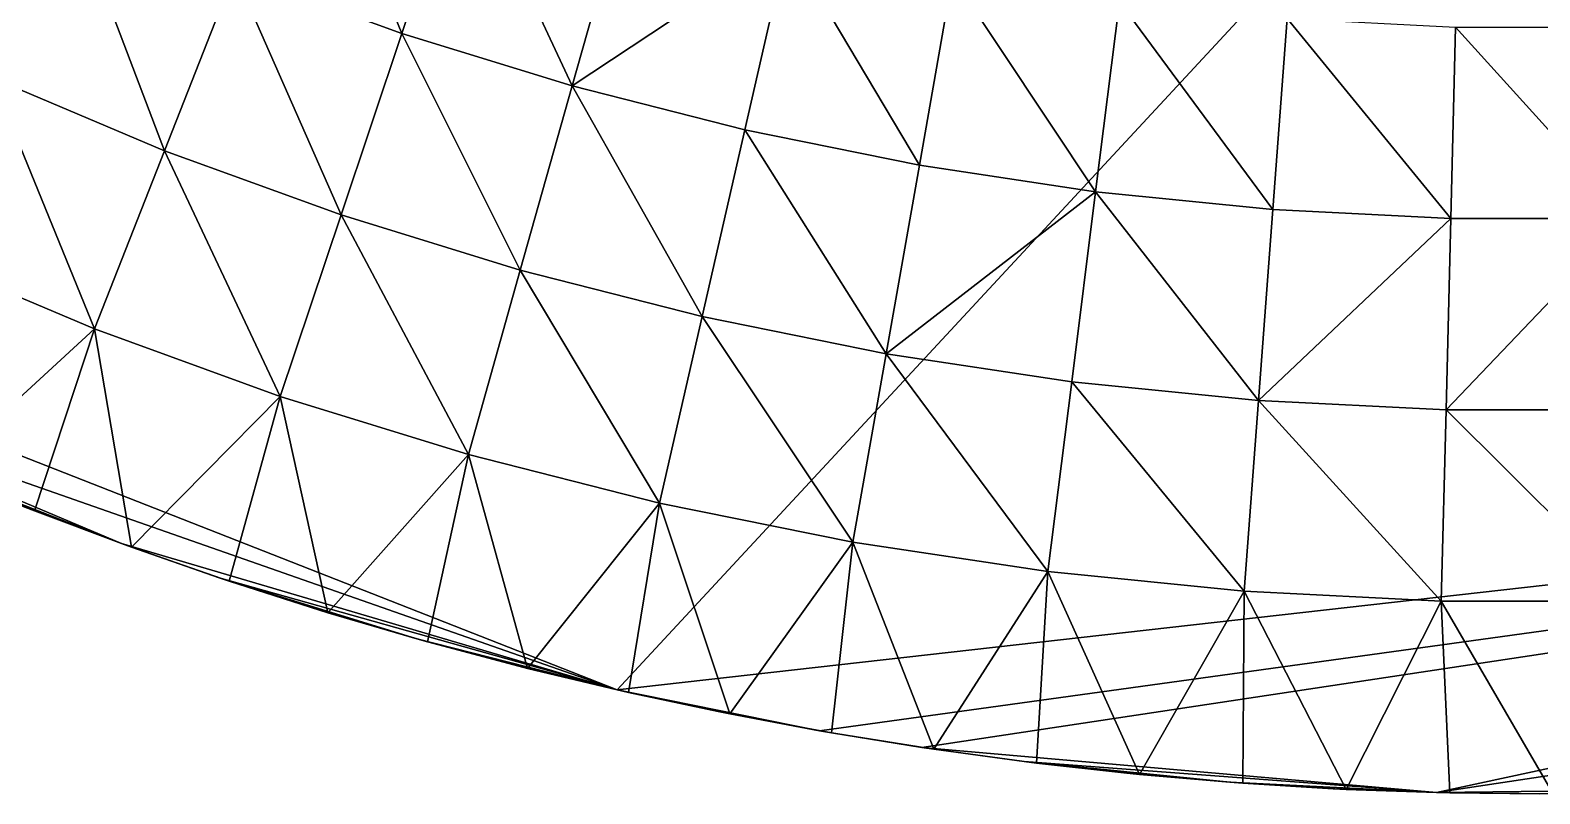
# Model space of a CAD drawing. Header units: millimetres. Extents: x -3250 to 5350, y -3250 to 3250.
# Drawn here: x -1183 to 0, y -3250 to -2652 of the extents above; entities that cross this region are included whole.
import ezdxf

# ---------------------------------------------------------------- set-up
doc = ezdxf.new("R2010")
doc.units = ezdxf.units.MM
doc.header["$MEASUREMENT"] = 0
doc.layers.add('MESH_3D', color=2, linetype='CONTINUOUS')

msp = doc.modelspace()

# ---------------------------------------------------------------- linework, layer by layer
at = {"layer": 'MESH_3D'}
for points in [[(3105.6, 958, 32500), (-1962.4, -2590.7, 32500), (-1625, -2814.6, 32500)], [(3105.6, 958, 32500), (-1625, -2814.6, 32500), (-723.2, -3168.5, 32500)], [(3105.6, 958, 32500), (-723.2, -3168.5, 32500), (1410.1, -2928.1, 32500)], [(-891.8, -2654.2, 24400), (-1023, -2606.4, 24400), (-968.2, -2466.8, 24200)], [(-891.8, -2654.2, 24400), (-968.2, -2466.8, 24200), (-844, -2512, 24200)], [(-1213.3, -2688.9, 24600), (-1277.4, -2491.6, 24400), (-1151.6, -2552.2, 24400)], [(-758.4, -2695.3, 24400), (-891.8, -2654.2, 24400), (-844, -2512, 24200)], [(-758.4, -2695.3, 24400), (-844, -2512, 24200), (-717.7, -2551, 24200)], [(-1077.8, -2746.1, 24600), (-1213.3, -2688.9, 24600), (-1151.6, -2552.2, 24400)], [(-1077.8, -2746.1, 24600), (-1151.6, -2552.2, 24400), (-1023, -2606.4, 24400)], [(-758.4, -2695.3, 24400), (-717.7, -2551, 24200), (-589.7, -2583.6, 24200)], [(-623.1, -2729.8, 24400), (-758.4, -2695.3, 24400), (-589.7, -2583.6, 24200)], [(-486.2, -2757.5, 24400), (-623.1, -2729.8, 24400), (-589.7, -2583.6, 24200)], [(-486.2, -2757.5, 24400), (-589.7, -2583.6, 24200), (-460.2, -2609.7, 24200)], [(-939.5, -2796.4, 24600), (-1077.8, -2746.1, 24600), (-1023, -2606.4, 24400)], [(-939.5, -2796.4, 24600), (-1023, -2606.4, 24400), (-891.8, -2654.2, 24400)], [(-348.2, -2778.3, 24400), (-486.2, -2757.5, 24400), (-460.2, -2609.7, 24200)], [(-348.2, -2778.3, 24400), (-460.2, -2609.7, 24200), (-329.5, -2629.4, 24200)], [(-209.2, -2792.2, 24400), (-348.2, -2778.3, 24400), (-329.5, -2629.4, 24200)], [(-209.2, -2792.2, 24400), (-329.5, -2629.4, 24200), (-198, -2642.6, 24200)], [(-69.8, -2799.1, 24400), (-209.2, -2792.2, 24400), (-198, -2642.6, 24200)], [(-69.8, -2799.1, 24400), (-198, -2642.6, 24200), (-66.1, -2649.2, 24200)], [(69.8, -2799.1, 24400), (-69.8, -2799.1, 24400), (-66.1, -2649.2, 24200)], [(69.8, -2799.1, 24400), (-66.1, -2649.2, 24200), (66.1, -2649.2, 24200)], [(-799, -2839.7, 24600), (-939.5, -2796.4, 24600), (-891.8, -2654.2, 24400)], [(-799, -2839.7, 24600), (-891.8, -2654.2, 24400), (-758.4, -2695.3, 24400)], [(-1132.6, -2885.7, 24800), (-1275, -2825.7, 24800), (-1213.3, -2688.9, 24600)], [(-1132.6, -2885.7, 24800), (-1213.3, -2688.9, 24600), (-1077.8, -2746.1, 24600)], [(-656.4, -2876, 24600), (-799, -2839.7, 24600), (-758.4, -2695.3, 24400)], [(-656.4, -2876, 24600), (-758.4, -2695.3, 24400), (-623.1, -2729.8, 24400)], [(-512.3, -2905.2, 24600), (-656.4, -2876, 24600), (-623.1, -2729.8, 24400)], [(-512.3, -2905.2, 24600), (-623.1, -2729.8, 24400), (-486.2, -2757.5, 24400)], [(-987.3, -2938.6, 24800), (-1132.6, -2885.7, 24800), (-1077.8, -2746.1, 24600)], [(-987.3, -2938.6, 24800), (-1077.8, -2746.1, 24600), (-939.5, -2796.4, 24600)], [(-512.3, -2905.2, 24600), (-486.2, -2757.5, 24400), (-348.2, -2778.3, 24400)], [(-366.8, -2927.1, 24600), (-512.3, -2905.2, 24600), (-348.2, -2778.3, 24400)], [(-220.5, -2941.8, 24600), (-366.8, -2927.1, 24600), (-348.2, -2778.3, 24400)], [(-220.5, -2941.8, 24600), (-348.2, -2778.3, 24400), (-209.2, -2792.2, 24400)], [(-839.6, -2984.1, 24800), (-987.3, -2938.6, 24800), (-939.5, -2796.4, 24600)], [(-839.6, -2984.1, 24800), (-939.5, -2796.4, 24600), (-799, -2839.7, 24600)], [(-220.5, -2941.8, 24600), (-209.2, -2792.2, 24400), (-69.8, -2799.1, 24400)], [(-73.5, -2949.1, 24600), (-220.5, -2941.8, 24600), (-69.8, -2799.1, 24400)], [(-73.5, -2949.1, 24600), (-69.8, -2799.1, 24400), (69.8, -2799.1, 24400)], [(73.5, -2949.1, 24600), (-73.5, -2949.1, 24600), (69.8, -2799.1, 24400)], [(-723.2, -3168.5, 32500), (-1625, -2814.6, 32500), (-1410.1, -2928.1, 32500)], [(-1132.6, -2885.7, 24800), (-1255.1, -2997.9, 25000), (-1275, -2825.7, 24800)], [(-689.8, -3022.3, 24800), (-839.6, -2984.1, 24800), (-799, -2839.7, 24600)], [(-689.8, -3022.3, 24800), (-799, -2839.7, 24600), (-656.4, -2876, 24600)], [(-1132.6, -2885.7, 24800), (-1179.8, -3028.3, 25000), (-1255.1, -2997.9, 25000)], [(-1132.6, -2885.7, 24800), (-1103.8, -3056.8, 25000), (-1179.8, -3028.3, 25000)], [(-987.3, -2938.6, 24800), (-1103.8, -3056.8, 25000), (-1132.6, -2885.7, 24800)], [(-538.3, -3052.9, 24800), (-689.8, -3022.3, 24800), (-656.4, -2876, 24600)], [(-538.3, -3052.9, 24800), (-656.4, -2876, 24600), (-512.3, -2905.2, 24600)], [(-385.5, -3075.9, 24800), (-538.3, -3052.9, 24800), (-512.3, -2905.2, 24600)], [(-385.5, -3075.9, 24800), (-512.3, -2905.2, 24600), (-366.8, -2927.1, 24600)], [(-1111.6, -3054, 32500), (-1410.1, -2928.1, 32500), (-1262.4, -2994.8, 32500)], [(-723.2, -3168.5, 32500), (-1410.1, -2928.1, 32500), (-1111.6, -3054, 32500)], [(1410.1, -2928.1, 32500), (-723.2, -3168.5, 32500), (-564.4, -3200.6, 32500)], [(1410.1, -2928.1, 32500), (-564.4, -3200.6, 32500), (-484.4, -3213.7, 32500)], [(1410.1, -2928.1, 32500), (-484.4, -3213.7, 32500), (-81, -3249, 32500)], [(-231.7, -3091.3, 24800), (-385.5, -3075.9, 24800), (-366.8, -2927.1, 24600)], [(-231.7, -3091.3, 24800), (-366.8, -2927.1, 24600), (-220.5, -2941.8, 24600)], [(1410.1, -2928.1, 32500), (-81, -3249, 32500), (1035.1, -3080.8, 32500)], [(-987.3, -2938.6, 24800), (-1027.1, -3083.4, 25000), (-1103.8, -3056.8, 25000)], [(-987.3, -2938.6, 24800), (-949.8, -3108.1, 25000), (-1027.1, -3083.4, 25000)], [(-839.6, -2984.1, 24800), (-949.8, -3108.1, 25000), (-987.3, -2938.6, 24800)], [(-77.3, -3099, 24800), (-231.7, -3091.3, 24800), (-220.5, -2941.8, 24600)], [(-77.3, -3099, 24800), (-220.5, -2941.8, 24600), (-73.5, -2949.1, 24600)], [(77.3, -3099, 24800), (-77.3, -3099, 24800), (-73.5, -2949.1, 24600)], [(77.3, -3099, 24800), (-73.5, -2949.1, 24600), (73.5, -2949.1, 24600)], [(-839.6, -2984.1, 24800), (-871.8, -3130.9, 25000), (-949.8, -3108.1, 25000)], [(-839.6, -2984.1, 24800), (-793.3, -3151.7, 25000), (-871.8, -3130.9, 25000)], [(-689.8, -3022.3, 24800), (-793.3, -3151.7, 25000), (-839.6, -2984.1, 24800)], [(-1111.6, -3054, 32500), (-1262.4, -2994.8, 32500), (-1187.4, -3025.3, 32500)], [(-1187.4, -3025.3, 32500), (-1255.1, -2997.9, 25000), (-1179.8, -3028.3, 25000)], [(-1111.6, -3054, 32500), (-1187.4, -3025.3, 32500), (-1179.8, -3028.3, 25000)], [(-1111.6, -3054, 32500), (-1179.8, -3028.3, 25000), (-1103.8, -3056.8, 25000)], [(-689.8, -3022.3, 24800), (-714.3, -3170.5, 25000), (-793.3, -3151.7, 25000)], [(-689.8, -3022.3, 24800), (-634.9, -3187.4, 25000), (-714.3, -3170.5, 25000)], [(-538.3, -3052.9, 24800), (-634.9, -3187.4, 25000), (-689.8, -3022.3, 24800)], [(-1035.1, -3080.8, 32500), (-1111.6, -3054, 32500), (-1103.8, -3056.8, 25000)], [(-723.2, -3168.5, 32500), (-1111.6, -3054, 32500), (-1035.1, -3080.8, 32500)], [(-1035.1, -3080.8, 32500), (-1103.8, -3056.8, 25000), (-1027.1, -3083.4, 25000)], [(-538.3, -3052.9, 24800), (-555.1, -3202.2, 25000), (-634.9, -3187.4, 25000)], [(-538.3, -3052.9, 24800), (-474.9, -3215.1, 25000), (-555.1, -3202.2, 25000)], [(-385.5, -3075.9, 24800), (-474.9, -3215.1, 25000), (-538.3, -3052.9, 24800)], [(-385.5, -3075.9, 24800), (-394.4, -3226, 25000), (-474.9, -3215.1, 25000)], [(-385.5, -3075.9, 24800), (-313.7, -3234.8, 25000), (-394.4, -3226, 25000)], [(-231.7, -3091.3, 24800), (-313.7, -3234.8, 25000), (-385.5, -3075.9, 24800)], [(-958, -3105.6, 32500), (-1035.1, -3080.8, 32500), (-1027.1, -3083.4, 25000)], [(-880.2, -3128.5, 32500), (-1035.1, -3080.8, 32500), (-958, -3105.6, 32500)], [(-723.2, -3168.5, 32500), (-1035.1, -3080.8, 32500), (-880.2, -3128.5, 32500)], [(-958, -3105.6, 32500), (-1027.1, -3083.4, 25000), (-949.8, -3108.1, 25000)], [(1035.1, -3080.8, 32500), (-81, -3249, 32500), (162, -3246, 32500)], [(-231.7, -3091.3, 24800), (-232.8, -3241.7, 25000), (-313.7, -3234.8, 25000)], [(-231.7, -3091.3, 24800), (-151.7, -3246.5, 25000), (-232.8, -3241.7, 25000)], [(-77.3, -3099, 24800), (-151.7, -3246.5, 25000), (-231.7, -3091.3, 24800)], [(-77.3, -3099, 24800), (-70.6, -3249.2, 25000), (-151.7, -3246.5, 25000)], [(-77.3, -3099, 24800), (10.6, -3250, 25000), (-70.6, -3249.2, 25000)], [(77.3, -3099, 24800), (10.6, -3250, 25000), (-77.3, -3099, 24800)], [(-880.2, -3128.5, 32500), (-958, -3105.6, 32500), (-949.8, -3108.1, 25000)], [(-880.2, -3128.5, 32500), (-949.8, -3108.1, 25000), (-871.8, -3130.9, 25000)], [(-802, -3149.5, 32500), (-880.2, -3128.5, 32500), (-871.8, -3130.9, 25000)], [(-723.2, -3168.5, 32500), (-880.2, -3128.5, 32500), (-802, -3149.5, 32500)], [(-802, -3149.5, 32500), (-871.8, -3130.9, 25000), (-793.3, -3151.7, 25000)], [(-723.2, -3168.5, 32500), (-802, -3149.5, 32500), (-793.3, -3151.7, 25000)], [(-723.2, -3168.5, 32500), (-793.3, -3151.7, 25000), (-714.3, -3170.5, 25000)], [(-644, -3185.6, 32500), (-723.2, -3168.5, 32500), (-714.3, -3170.5, 25000)], [(-564.4, -3200.6, 32500), (-723.2, -3168.5, 32500), (-644, -3185.6, 32500)], [(-644, -3185.6, 32500), (-714.3, -3170.5, 25000), (-634.9, -3187.4, 25000)], [(-564.4, -3200.6, 32500), (-644, -3185.6, 32500), (-634.9, -3187.4, 25000)], [(-564.4, -3200.6, 32500), (-634.9, -3187.4, 25000), (-555.1, -3202.2, 25000)], [(-484.4, -3213.7, 32500), (-564.4, -3200.6, 32500), (-555.1, -3202.2, 25000)], [(-484.4, -3213.7, 32500), (-555.1, -3202.2, 25000), (-474.9, -3215.1, 25000)], [(-404.1, -3224.8, 32500), (-484.4, -3213.7, 32500), (-474.9, -3215.1, 25000)], [(-81, -3249, 32500), (-484.4, -3213.7, 32500), (-404.1, -3224.8, 32500)], [(-404.1, -3224.8, 32500), (-474.9, -3215.1, 25000), (-394.4, -3226, 25000)], [(-323.6, -3233.9, 32500), (-404.1, -3224.8, 32500), (-394.4, -3226, 25000)], [(-242.9, -3240.9, 32500), (-404.1, -3224.8, 32500), (-323.6, -3233.9, 32500)], [(-81, -3249, 32500), (-404.1, -3224.8, 32500), (-242.9, -3240.9, 32500)], [(-323.6, -3233.9, 32500), (-394.4, -3226, 25000), (-313.7, -3234.8, 25000)], [(-242.9, -3240.9, 32500), (-323.6, -3233.9, 32500), (-313.7, -3234.8, 25000)], [(-242.9, -3240.9, 32500), (-313.7, -3234.8, 25000), (-232.8, -3241.7, 25000)], [(-162, -3246, 32500), (-242.9, -3240.9, 32500), (-232.8, -3241.7, 25000)], [(-81, -3249, 32500), (-242.9, -3240.9, 32500), (-162, -3246, 32500)], [(-162, -3246, 32500), (-232.8, -3241.7, 25000), (-151.7, -3246.5, 25000)], [(-81, -3249, 32500), (-162, -3246, 32500), (-151.7, -3246.5, 25000)], [(-81, -3249, 32500), (-151.7, -3246.5, 25000), (-70.6, -3249.2, 25000)], [(162, -3246, 32500), (-81, -3249, 32500), (0, -3250, 32500)], [(0, -3250, 32500), (-81, -3249, 32500), (-70.6, -3249.2, 25000)], [(0, -3250, 32500), (-70.6, -3249.2, 25000), (10.6, -3250, 25000)]]:
    msp.add_3dface(points, dxfattribs=at)

doc.saveas('drawing.dxf')
